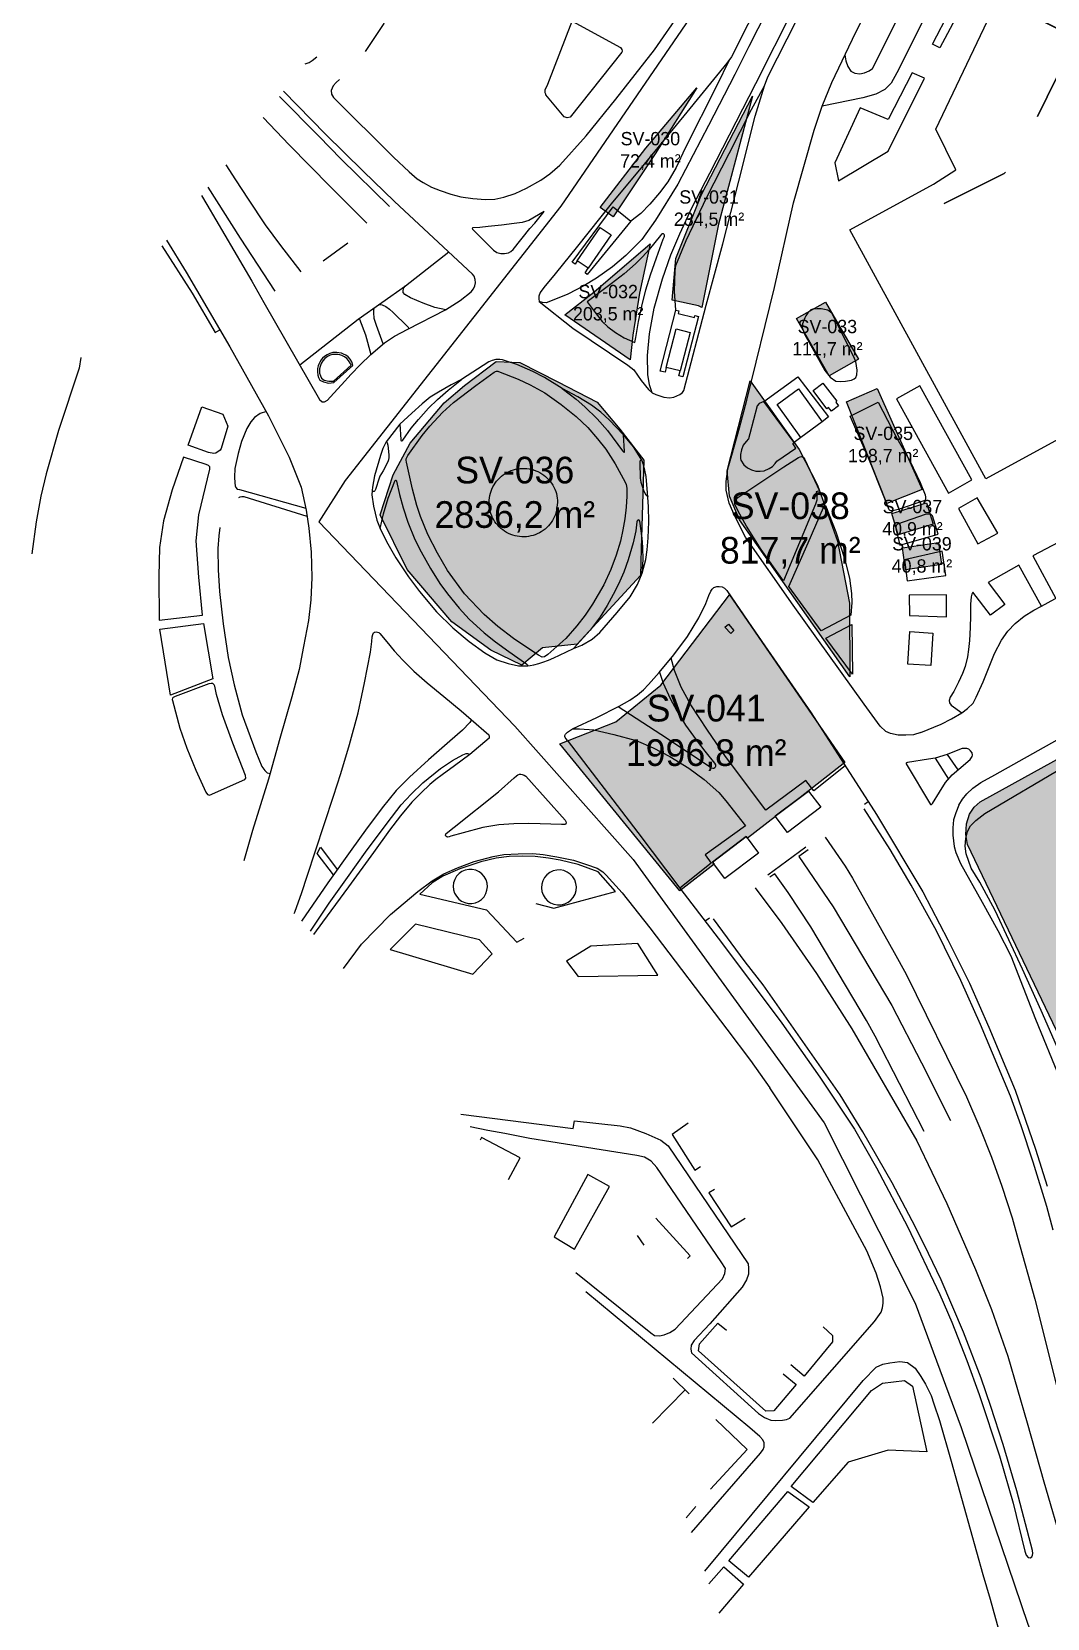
# Model space of a CAD drawing. Header units: metres. Extents: x -1319 to 2200, y -1209 to 1268.
# Drawn here: x -1318.9 to -1090.5, y -490.3 to -133.4 of the extents above; entities that cross this region are included whole.
import ezdxf

# ---------------------------------------------------------------- set-up
doc = ezdxf.new("R2010")
doc.units = ezdxf.units.M
for name, color, linetype, lineweight, true_color in [('CLADIRI_CONTUR', 7, 'Continuous', 25, 0x4b5962), ('LIMITA_STUDIU', 7, 'Continuous', 25, 0x354c40), ('PARCELE_CONTUR', 7, 'Continuous', 13, 0xb58c63), ('PAVAJ', 7, 'Continuous', 25, 0xd1d6d2), ('STRAZI', 7, 'Continuous', 25, 0xc4cccb), ('VERDE_PLIN', 7, 'Continuous', 25, 0x286847)]:
    doc.layers.add(name, color=color, linetype=linetype, lineweight=lineweight, true_color=true_color)
doc.layers.add('VERDE_CONTUR_CALCUL', color=82, linetype='Continuous', true_color=0x286847)
doc.layers.add('VERDE_SUPRAFETE', color=7, linetype='Continuous', true_color=0x1e372a)

msp = doc.modelspace()

# ---------------------------------------------------------------- hatches: boundary and pattern name
at = {"layer": 'VERDE_PLIN'}
h = msp.add_hatch(color=256, dxfattribs=at)
h.dxf.hatch_style = 1
h.paths.add_polyline_path([(-1169.37, -146.04), (-1180.79, -159.61), (-1191.1, -172.99), (-1188.19, -175.05), (-1178.71, -160.89), (-1169.37, -146.04)])
h = msp.add_hatch(color=256, dxfattribs=at)
h.dxf.hatch_style = 1
h.paths.add_polyline_path([(-1168.3, -170.06), (-1174.08, -184.43), (-1174.91, -193.78), (-1169, -195.1), (-1168.23, -195.45), (-1164.45, -176.67), (-1156.81, -147.9), (-1168.3, -170.06)])
h = msp.add_hatch(color=256, dxfattribs=at)
h.dxf.hatch_style = 1
h.paths.add_polyline_path([(-1182.27, -192.19), (-1179.86, -181.1), (-1192.52, -191.97), (-1199.01, -197.09), (-1184.36, -207.23), (-1183.76, -201.68), (-1182.27, -192.19)])
h = msp.add_hatch(color=256, dxfattribs=at)
h.dxf.hatch_style = 1
h.paths.add_polyline_path([(-1146.95, -197.96), (-1139.57, -210.8), (-1133.02, -207.06), (-1140.4, -194.22), (-1146.95, -197.96)])
h = msp.add_hatch(color=256, dxfattribs=at)
h.dxf.hatch_style = 1
h.paths.add_polyline_path([(-1209.19, -207.83), (-1214.5, -207.62), (-1221.58, -213.03), (-1226.16, -216.86), (-1233.79, -225.97), (-1237.62, -233.07), (-1240.57, -242.09), (-1234.53, -254.41), (-1224.43, -266.15), (-1215.71, -272.53), (-1208.67, -275.92), (-1204.02, -272.01), (-1196.27, -271.22), (-1182.03, -255.72), (-1181.84, -249.73), (-1181.27, -229.82), (-1186.66, -222.82), (-1191.77, -216.78), (-1200.6, -212.15), (-1209.19, -207.83)])
h = msp.add_hatch(color=256, dxfattribs=at)
h.dxf.hatch_style = 1
h.paths.add_polyline_path([(-1146.34, -227.4), (-1157.38, -211.95), (-1162.51, -232.16), (-1161.97, -237.92), (-1159.77, -243.2), (-1134.94, -278.51), (-1134.99, -261.93), (-1137.74, -248.05), (-1142.23, -235.41), (-1146.34, -227.4)])
h = msp.add_hatch(color=256, dxfattribs=at)
h.dxf.hatch_style = 1
h.paths.add_polyline_path([(-1128.82, -213.64), (-1135.67, -216.65), (-1126.64, -239.57), (-1118.67, -236.43), (-1128.82, -213.64)])
h = msp.add_hatch(color=256, dxfattribs=at)
h.dxf.hatch_style = 1
h.paths.add_polyline_path([(-1125.5, -241.82), (-1124.03, -246.59), (-1116.2, -244.19), (-1117.68, -239.42), (-1125.5, -241.82)])
h = msp.add_hatch(color=256, dxfattribs=at)
h.dxf.hatch_style = 1
h.paths.add_polyline_path([(-1114.3, -253.27), (-1115.01, -248.33), (-1123.12, -249.5), (-1122.4, -254.43), (-1114.3, -253.27)])
h = msp.add_hatch(color=256, dxfattribs=at)
h.dxf.hatch_style = 1
h.paths.add_polyline_path([(-1136.05, -297.82), (-1162, -260.07), (-1177.42, -280.41), (-1187.54, -288.69), (-1200.14, -293.59), (-1173.19, -326.7), (-1165.45, -320.68), (-1165.81, -320.2), (-1158.23, -314.49), (-1157.96, -314.86), (-1151.65, -309.95), (-1151.71, -309.86), (-1146.13, -305.66), (-1136.05, -297.82)])
h = msp.add_hatch(color=256, dxfattribs=at)
h.dxf.hatch_style = 1
h.paths.add_polyline_path([(-1051.86, -477.23), (-957.82, -408.9), (-1034.31, -267.26), (-1105.6, -306.63), (-1106.98, -307.86), (-1108.03, -309.42), (-1108.71, -311.58), (-1108.86, -314), (-1108.46, -316.22), (-1085.11, -365.17), (-1077.69, -386.42), (-1056.12, -474.08), (-1051.86, -477.23)])
h.paths.add_polyline_path([(-1033.71, -274.98), (-1033.79, -275.04), (-1033.87, -275.1), (-1033.96, -275.14), (-1034.05, -275.18), (-1034.14, -275.2), (-1034.24, -275.22), (-1034.34, -275.22), (-1034.43, -275.22), (-1034.53, -275.2), (-1034.63, -275.17), (-1034.72, -275.14), (-1034.8, -275.09), (-1034.89, -275.04), (-1034.96, -274.98), (-1035.03, -274.91), (-1035.09, -274.83), (-1035.14, -274.75), (-1035.19, -274.66), (-1035.22, -274.57), (-1035.25, -274.48), (-1035.26, -274.38), (-1035.27, -274.28), (-1035.26, -274.19), (-1035.25, -274.09), (-1035.22, -274), (-1035.19, -273.9), (-1035.14, -273.82), (-1035.09, -273.74), (-1035.03, -273.66), (-1034.96, -273.59), (-1034.88, -273.53), (-1034.8, -273.48), (-1034.71, -273.43), (-1034.62, -273.4), (-1034.53, -273.37), (-1034.43, -273.36), (-1034.33, -273.35), (-1034.23, -273.36), (-1034.14, -273.37), (-1034.04, -273.4), (-1033.95, -273.43), (-1033.86, -273.48), (-1033.78, -273.53), (-1033.71, -273.59), (-1033.64, -273.66), (-1033.58, -273.74), (-1033.52, -273.82), (-1033.48, -273.91), (-1033.44, -274), (-1033.42, -274.1), (-1033.41, -274.19), (-1033.4, -274.29), (-1033.41, -274.39), (-1033.42, -274.48), (-1033.45, -274.58), (-1033.48, -274.67), (-1033.53, -274.76), (-1033.58, -274.84), (-1033.64, -274.91), (-1033.71, -274.98)], flags=0)
h.paths.add_polyline_path([(-1066.89, -399.24), (-1068.16, -396.91), (-1058.98, -391.91), (-1057.72, -394.24), (-1066.89, -399.24)], flags=0)
h.paths.add_polyline_path([(-1050.96, -390.5), (-1052.23, -388.18), (-1043.05, -383.18), (-1041.78, -385.5), (-1050.96, -390.5)], flags=0)
h.paths.add_polyline_path([(-1035.08, -381.82), (-1036.35, -379.5), (-1027.17, -374.5), (-1025.91, -376.82), (-1035.08, -381.82)], flags=0)
h.paths.add_polyline_path([(-1079.23, -376.31), (-1080.5, -373.98), (-1071.32, -368.99), (-1070.06, -371.31), (-1079.23, -376.31)], flags=0)
h.paths.add_polyline_path([(-1063.42, -367.79), (-1064.69, -365.47), (-1055.51, -360.47), (-1054.24, -362.79), (-1063.42, -367.79)], flags=0)
h.paths.add_polyline_path([(-1047.42, -359.06), (-1048.69, -356.73), (-1039.52, -351.73), (-1038.25, -354.06), (-1047.42, -359.06)], flags=0)
h.paths.add_polyline_path([(-1012.83, -354.88), (-1017.68, -357.5), (-1018.96, -355.13), (-1014.11, -352.51), (-1012.83, -354.88)], flags=0)
h.paths.add_polyline_path([(-1011.41, -354.05), (-1012.69, -351.67), (-1010.27, -350.36), (-1008.98, -352.74), (-1011.41, -354.05)], flags=0)
h.paths.add_polyline_path([(-1007.43, -351.82), (-1008.71, -349.45), (-1003.86, -346.83), (-1002.57, -349.21), (-1007.43, -351.82)], flags=0)

# ---------------------------------------------------------------- linework, layer by layer
at = {"layer": 'CLADIRI_CONTUR'}
for points in [[(-1092.74, -152.52), (-1083.99, -134.79), (-1066.25, -99.69), (-1083.99, -134.79), (-1092.74, -152.52)], [(-1099.93, -165.04), (-1100.25, -165.27), (-1113.69, -172.08), (-1100.25, -165.27), (-1099.93, -165.04)], [(-1193.82, -186.63), (-1196.26, -184.94), (-1191.06, -177.45), (-1188.62, -179.14), (-1193.82, -186.63)], [(-1176.21, -208.93), (-1173.99, -200.28), (-1170.87, -201.08), (-1173.09, -209.73), (-1176.21, -208.93)], [(-1141.13, -221.2), (-1145.97, -224.68), (-1151.31, -217.27), (-1146.47, -213.78), (-1141.13, -221.2)], [(-1137.84, -216.53), (-1138.1, -216.73), (-1137.47, -217.56), (-1139.09, -218.78), (-1139.72, -217.95), (-1140.08, -218.22), (-1143.17, -214.13), (-1141.02, -212.47), (-1137.84, -216.53)], [(-1148.94, -313.54), (-1151.71, -309.86), (-1144.21, -304.22), (-1141.44, -307.89), (-1148.94, -313.54)], [(-1155.46, -318.18), (-1163.04, -323.89), (-1165.81, -320.2), (-1158.23, -314.49), (-1155.46, -318.18)]]:
    msp.add_lwpolyline(points, close=True, dxfattribs=at)
msp.add_lwpolyline([(-979.88, -126.25), (-967.47, -148.42), (-957.58, -166.37), (-1004.07, -192.67), (-1038.56, -211.63), (-1072.66, -230.46), (-1072.66, -230.46), (-1078.56, -219.94), (-1085.52, -223.72), (-1104.32, -233.99), (-1134.94, -177.95), (-1116.14, -167.68), (-1111.09, -164.46), (-1115.6, -155.3), (-1101.61, -126.04), (-1083.99, -134.79), (-1101.55, -125.92)], dxfattribs=at)
at = {"layer": 'LIMITA_STUDIU'}
msp.add_lwpolyline([(-1151.04, -101.24), (-1199.93, -172.65), (-1248.44, -234.36), (-1254.36, -243.67), (-1210.28, -289.6), (-1183.63, -319.61), (-1140.69, -378.86), (-1120.25, -419.47), (-1109.9, -447.42), (-1094.89, -491.66), (-1062.55, -576.26), (-1039.27, -620.12), (-1000.46, -686.87), (-976.01, -726.46), (-940.69, -775.74), (-900.33, -827.74), (-859.19, -867.84), (-795.54, -918.3), (-607.19, -1065.51), (-531.65, -1126.57), (-496.46, -1146.75), (-436.44, -1142.61), (-129.2, -1088.54), (88.91, -1050.12)], dxfattribs=at)
at = {"layer": 'PARCELE_CONTUR'}
for points in [[(-1179.35, -446.39), (-1172, -438.9)], [(-1174.69, -436.29), (-1171.05, -439.83)], [(-1165.08, -445.59), (-1157.99, -452.37), (-1166.28, -461.28)], [(-1169.58, -465.19), (-1171.71, -467.69)]]:
    msp.add_lwpolyline(points, dxfattribs=at)
at = {"layer": 'PAVAJ'}
for points in [[(-1146.91, -110.01), (-1146.55, -109.63), (-1145.84, -109.26), (-1145.09, -109.19), (-1144.24, -109.33), (-1143.93, -109.56), (-1151.66, -124.91), (-1157.62, -136.77), (-1160.83, -143.03), (-1166.72, -154.48), (-1173.65, -167.69), (-1178.65, -175.8), (-1181.7, -180.14), (-1185.34, -183.74), (-1188.32, -186.31), (-1191.92, -188.87), (-1194.73, -190.61), (-1198.34, -192.48), (-1202.22, -194), (-1203.24, -194.37), (-1204.09, -194.33), (-1204.77, -194.13)], [(-1179.36, -214.67), (-1180.02, -212.85), (-1180.33, -210.49), (-1180.43, -206.26), (-1179.98, -201.37), (-1178.91, -195.62), (-1177.1, -189.03), (-1175.2, -183.62), (-1173.15, -178.87), (-1170.38, -172.91), (-1166.39, -165.21), (-1156.06, -145.07), (-1147.6, -128.29), (-1139.39, -111.93), (-1139.08, -111.98), (-1138.73, -112.23), (-1138.47, -112.64), (-1138.21, -113.2), (-1138.21, -113.74)], [(-1186.19, -138.02), (-1197.82, -152.67), (-1198.48, -152.78), (-1199.22, -152.58), (-1203.27, -147.59), (-1203.34, -147.47), (-1203.4, -147.32), (-1203.45, -147.13), (-1203.47, -147), (-1203.49, -146.85), (-1203.49, -146.68), (-1203.48, -146.57), (-1203.45, -146.47), (-1202.89, -145.24), (-1197.36, -131.06), (-1186.54, -136.99), (-1186.19, -137.38), (-1186.12, -137.68), (-1186.13, -137.84), (-1186.19, -138.02)], [(-1116.36, -136.21), (-1112.37, -128.59), (-1110.65, -129.43), (-1114.68, -137.05), (-1116.36, -136.21)], [(-1162.06, -139.79), (-1164.83, -145.49), (-1171.97, -159.63), (-1173.98, -163.93), (-1175.89, -167.19), (-1177.76, -169.62), (-1179.91, -172.18), (-1181.92, -174.3), (-1184.19, -176.01)], [(-1137.51, -166.95), (-1126.33, -160.27), (-1118.12, -143.86), (-1120.91, -142.65), (-1126.3, -153.18), (-1132.6, -150.54), (-1138.31, -162.92), (-1137.51, -166.95)], [(-1174.08, -196.02), (-1174.35, -191.8), (-1174.24, -187.12), (-1174.04, -185.98), (-1171.78, -180.36), (-1167.07, -170.64), (-1162.06, -160.81), (-1157.07, -150.93), (-1154.14, -145.59)], [(-1219.8, -177.8), (-1215.08, -182.56), (-1214.34, -183.08), (-1213.4, -183.34), (-1212.59, -183.27), (-1211.7, -183.12), (-1211.2, -182.86), (-1210.68, -182.39), (-1206.9, -177.67), (-1205.8, -176.46), (-1203.7, -173.89), (-1207.12, -175.9), (-1208.66, -176.3), (-1210.42, -176.56), (-1213.3, -176.93), (-1216.26, -177.24), (-1218.17, -177.45), (-1219.71, -177.53), (-1219.77, -177.56), (-1219.83, -177.62), (-1219.84, -177.69), (-1219.8, -177.8)], [(-1196.26, -184.94), (-1196.74, -185.7), (-1197.35, -185.29), (-1188.16, -172.77), (-1184.19, -176.01), (-1194, -188.01), (-1194.49, -187.64), (-1193.82, -186.63)], [(-1289.66, -181.61), (-1282.88, -192.22), (-1277.69, -201.06), (-1276.63, -200.44)], [(-1253.39, -184.98), (-1247.84, -180.92)], [(-1194, -194.21), (-1192.24, -196.57), (-1190.62, -198.61), (-1189.34, -199.81), (-1187.63, -201.08), (-1185.67, -202.29), (-1183.26, -203.35), (-1183.07, -202.22), (-1182.46, -198.63), (-1181.71, -195.13), (-1180.81, -191.49), (-1179.76, -188.11), (-1178.39, -184.28), (-1176.88, -180.05), (-1176.71, -179.64), (-1176.64, -179.4), (-1176.64, -179.21), (-1176.69, -179.04), (-1176.83, -178.91), (-1176.97, -178.88), (-1177.11, -178.9), (-1177.28, -178.99), (-1177.52, -179.25), (-1178.82, -180.86), (-1180.06, -182.39), (-1181.55, -184.04), (-1183.14, -185.61), (-1185.71, -187.88), (-1188.58, -190.12), (-1194, -194.21)], [(-1225.83, -195.98), (-1228.29, -195.44), (-1230.87, -194.49), (-1233.72, -193.24), (-1235.02, -192.56), (-1235.38, -192.11), (-1235.43, -191.66), (-1235.24, -191.01), (-1234.89, -190.59), (-1225.15, -182.96)], [(-1245.53, -198.1), (-1234.89, -190.59)], [(-1239.92, -203.66), (-1241.4, -199.52), (-1241.89, -197.93), (-1242, -196.6), (-1241.96, -195.92), (-1241.82, -195.48)], [(-1240.84, -194.79), (-1240.62, -194.77), (-1240.11, -194.87), (-1239.3, -195.22), (-1238.47, -195.8), (-1237.62, -196.55), (-1234.46, -199.66), (-1234.3, -199.9), (-1234.2, -200.21)], [(-1176.21, -208.93), (-1176.49, -210.02), (-1177.59, -209.74), (-1174.08, -196.02), (-1173.43, -196.19), (-1173.58, -196.77), (-1169.9, -197.72), (-1169.78, -197.27), (-1168.98, -197.47), (-1172.46, -211.05), (-1173.37, -210.82), (-1173.09, -209.73)], [(-1145.09, -197.8), (-1145.58, -199.15), (-1145.64, -199.95), (-1145.12, -201.44), (-1140.55, -209.66), (-1139.37, -211.11), (-1138.05, -212.01), (-1137.08, -212.08), (-1135.87, -212.05), (-1134.59, -211.77), (-1133.93, -211.53), (-1133.55, -211.18), (-1133.34, -210.59), (-1133.3, -209.52), (-1133.58, -207.58), (-1134.2, -206.22), (-1138.95, -196.69), (-1139.87, -196.05), (-1141.35, -195.75), (-1142.28, -195.74), (-1143.24, -195.79), (-1143.69, -195.96), (-1144.36, -196.66), (-1144.8, -197.31), (-1145.09, -197.8)], [(-1258.66, -208.37), (-1245.53, -198.1), (-1245.23, -198.1), (-1243.9, -201.6), (-1242.7, -206)], [(-1250.97, -212.34), (-1246.69, -208.49), (-1246.93, -207.71), (-1247.29, -207.06), (-1247.78, -206.54), (-1248.28, -206.18), (-1248.79, -205.92), (-1249.24, -205.75), (-1249.86, -205.62), (-1250.34, -205.56), (-1250.8, -205.56), (-1251.23, -205.61), (-1251.9, -205.8), (-1252.52, -206.09), (-1253.07, -206.44), (-1253.54, -206.88), (-1253.85, -207.25), (-1254.16, -207.73), (-1254.37, -208.18), (-1254.5, -208.56), (-1254.64, -209.21), (-1254.66, -209.95), (-1254.57, -210.69), (-1254.43, -211.18), (-1254.34, -211.37), (-1254.13, -211.81), (-1253.3, -212.2), (-1252.16, -212.46), (-1250.97, -212.34)], [(-1251.08, -212), (-1247.12, -208.42), (-1247.32, -207.94), (-1247.67, -207.38), (-1248.09, -206.95), (-1248.62, -206.54), (-1249.21, -206.25), (-1249.61, -206.12), (-1250.12, -206.02), (-1250.64, -206), (-1251.28, -206.05), (-1251.82, -206.21), (-1252.42, -206.5), (-1253.04, -206.96), (-1253.49, -207.46), (-1253.85, -208.06), (-1254.09, -208.71), (-1254.19, -209.24), (-1254.21, -209.72), (-1254.18, -210.21), (-1254.02, -210.85), (-1253.8, -211.38), (-1253.14, -211.78), (-1252.13, -212.06), (-1251.08, -212)], [(-1213.92, -209.84), (-1209.52, -211.54), (-1206.81, -212.88), (-1203.52, -214.68), (-1199.86, -217.26), (-1196.45, -219.98), (-1193.88, -222.48), (-1191.7, -224.97), (-1189.81, -227.33), (-1187.73, -230.59), (-1185.44, -234.78), (-1185.27, -235.29), (-1185.11, -236.07), (-1185.09, -237.89), (-1185.25, -240.38), (-1185.51, -242.98), (-1185.98, -245.5), (-1186.52, -248.03), (-1187.5, -251.16), (-1188.67, -254.39), (-1190.28, -257.84), (-1192.79, -262.21), (-1194.47, -264.7), (-1196.34, -267.08), (-1198.81, -269.92), (-1202.83, -273.52), (-1203.59, -274.01), (-1204.11, -274.11), (-1204.94, -273.66), (-1206.47, -272.69), (-1210.59, -269.88), (-1214.09, -267.18), (-1217.21, -264.51), (-1221.58, -259.83), (-1225.46, -254.6), (-1227.68, -250.75), (-1229.83, -246.52), (-1231.46, -242.5), (-1232.29, -239.97), (-1233.3, -236.33), (-1234.23, -232.27), (-1234.62, -230.28), (-1234.7, -229.81), (-1234.7, -229.46), (-1234.37, -228.75), (-1231.1, -224.23), (-1229.4, -222.11), (-1226.52, -219.06), (-1224.06, -216.84), (-1219.03, -213.01), (-1214.92, -210.02), (-1214.6, -209.82), (-1214.37, -209.78), (-1214.08, -209.78), (-1213.92, -209.84)], [(-1236.13, -221.72), (-1235.95, -225.16), (-1235.9, -225.34), (-1235.79, -225.44), (-1235.65, -225.44), (-1235.46, -225.31), (-1233.61, -222.58), (-1231.98, -220.62), (-1229.69, -218.11), (-1227.66, -216.13), (-1225.24, -214.05), (-1222.27, -211.66)], [(-1199.65, -213.66), (-1196.51, -216.05), (-1194.5, -217.83), (-1191.76, -220.48), (-1189.41, -223.12), (-1186.03, -227.71), (-1185.77, -228.03), (-1185.69, -228.08), (-1185.6, -228.03), (-1185.6, -227.85), (-1185.83, -224.12)], [(-1145.97, -224.68), (-1147.46, -225.83), (-1154.29, -216.57), (-1146.62, -211.03), (-1139.74, -220.04), (-1141.13, -221.2)], [(-1124.45, -216.02), (-1112.73, -237.19), (-1107.53, -234.19), (-1119.21, -213.09), (-1124.45, -216.02)], [(-1154.29, -216.57), (-1155.36, -217.07), (-1155.74, -217.59), (-1157.44, -223.9), (-1157.7, -224.98), (-1158.25, -225.6), (-1158.93, -226.43), (-1159.33, -227.49), (-1159.49, -228.5), (-1159.52, -229.42), (-1159.43, -229.83), (-1158.77, -230.82), (-1157.94, -231.53), (-1157.04, -231.96), (-1156.05, -232.28), (-1155.1, -232.29), (-1154.2, -232.17), (-1153.05, -231.7), (-1152.33, -231.22), (-1151.69, -230.54), (-1151.32, -229.99), (-1147.07, -227.06), (-1147.72, -226.04), (-1147.46, -225.83)], [(-1126.09, -240.98), (-1129.8, -231.55), (-1130.88, -228.98), (-1134.83, -219.9), (-1128.59, -216.75), (-1124.33, -224.82), (-1121.41, -229.92), (-1119.13, -234.81), (-1118.02, -237.6), (-1117.89, -238.13), (-1117.93, -238.55), (-1118.09, -238.86), (-1124.08, -240.89), (-1125.24, -241.18), (-1125.57, -241.18), (-1125.88, -241.14), (-1126.04, -241.06), (-1126.09, -240.98)], [(-1275.93, -219.44), (-1274.83, -222.18), (-1276.33, -227.16), (-1276.54, -227.53), (-1277.52, -228.22), (-1277.99, -228.27), (-1279.18, -228.07), (-1283.77, -226.4), (-1280.65, -217.8), (-1275.93, -219.44)], [(-1266.17, -218.88), (-1267.59, -219.31), (-1268.84, -220.18), (-1269.67, -221.15), (-1270.57, -222.67), (-1271.75, -225.58), (-1272.51, -228.29), (-1273.28, -231.69), (-1273.31, -233.59), (-1273.28, -234.91), (-1273.21, -235.59), (-1273.03, -235.98), (-1272.7, -236.3), (-1272.22, -236.4), (-1257.3, -240.59)], [(-1239.25, -225.7), (-1239.06, -225.71), (-1238.96, -225.86), (-1238.83, -226.45), (-1238.64, -228.62), (-1238.64, -229.17), (-1238.68, -229.7), (-1238.81, -230.15), (-1239.91, -232.16), (-1240.61, -233.42), (-1241.02, -234.5), (-1241.37, -235.73), (-1241.59, -236.42), (-1241.75, -236.71), (-1241.91, -236.84), (-1242.04, -236.84), (-1242.21, -236.76), (-1242.39, -236.65)], [(-1280.54, -264.68), (-1281.34, -256.11), (-1281.92, -247.96), (-1281.37, -242.08), (-1278.89, -231.82), (-1278.91, -231.3), (-1279.18, -230.98), (-1279.68, -230.77), (-1284.79, -229.13), (-1287.34, -236.5), (-1289.3, -243.44), (-1290.23, -249.44), (-1290.33, -255.87), (-1290.27, -265.76), (-1280.54, -264.68)], [(-1200.98, -241.49), (-1201.14, -241.98), (-1201.33, -242.45), (-1201.55, -242.92), (-1201.8, -243.36), (-1202.09, -243.79), (-1202.4, -244.2), (-1202.73, -244.59), (-1203.1, -244.95), (-1203.48, -245.29), (-1203.89, -245.6), (-1204.32, -245.88), (-1204.76, -246.14), (-1205.22, -246.36), (-1205.7, -246.56), (-1206.18, -246.72), (-1206.68, -246.85), (-1207.18, -246.95), (-1207.69, -247.01), (-1208.21, -247.04), (-1208.72, -247.03), (-1209.23, -246.99), (-1209.74, -246.91), (-1210.24, -246.81), (-1210.73, -246.66), (-1211.21, -246.49), (-1211.68, -246.28), (-1212.14, -246.05), (-1212.58, -245.78), (-1213, -245.49), (-1213.4, -245.17), (-1213.77, -244.82), (-1214.13, -244.44), (-1214.45, -244.05), (-1214.75, -243.63), (-1215.03, -243.2), (-1215.27, -242.75), (-1215.48, -242.28), (-1215.66, -241.8), (-1215.81, -241.31), (-1215.92, -240.81), (-1216, -240.3), (-1216.05, -239.79), (-1216.06, -239.28), (-1216.04, -238.76), (-1215.99, -238.25), (-1215.9, -237.75), (-1215.77, -237.25), (-1215.62, -236.76), (-1215.43, -236.29), (-1215.21, -235.82), (-1214.96, -235.37), (-1214.68, -234.94), (-1214.38, -234.53), (-1214.04, -234.14), (-1213.68, -233.78), (-1213.3, -233.43), (-1212.9, -233.12), (-1212.47, -232.83), (-1212.03, -232.57), (-1211.57, -232.34), (-1211.1, -232.14), (-1210.61, -231.98), (-1210.11, -231.85), (-1209.61, -231.75), (-1209.1, -231.68), (-1208.59, -231.65), (-1208.08, -231.65), (-1207.57, -231.69), (-1207.06, -231.76), (-1206.56, -231.86), (-1206.06, -232), (-1205.58, -232.17), (-1205.11, -232.37), (-1204.65, -232.6), (-1204.21, -232.86), (-1203.79, -233.16), (-1203.38, -233.48), (-1203, -233.82), (-1202.65, -234.19), (-1202.32, -234.58), (-1202.01, -235), (-1201.74, -235.43), (-1201.49, -235.88), (-1201.28, -236.34), (-1201.09, -236.82), (-1200.94, -237.31), (-1200.82, -237.81), (-1200.74, -238.32), (-1200.69, -238.83), (-1200.67, -239.34), (-1200.98, -241.49)], [(-1181.73, -229.76), (-1182.01, -229.85), (-1182.13, -230.03), (-1182.18, -230.32), (-1182.09, -233.82), (-1181.95, -234.71), (-1181.33, -236.53), (-1180.86, -237.55), (-1180.62, -237.81), (-1180.27, -237.98)], [(-1149.76, -231.32), (-1146.49, -229.21), (-1146.12, -229.02), (-1145.79, -229), (-1145.34, -229.19), (-1145.03, -229.62), (-1141.74, -236.7), (-1142.48, -236.89), (-1142.34, -237.72), (-1142.34, -238.76), (-1142.64, -239.66), (-1149.85, -256.92), (-1154.87, -249.92), (-1158.17, -244.65), (-1160.07, -241.29), (-1160.8, -239.66), (-1160.77, -239.1), (-1160.11, -238.2), (-1149.76, -231.32)], [(-1240.59, -245.16), (-1239.83, -241.85), (-1238.77, -238.33), (-1237.3, -234.55), (-1237.18, -234.34), (-1237.07, -234.26), (-1236.98, -234.31), (-1236.93, -234.54), (-1236.24, -237.54), (-1235.43, -240.54), (-1234.34, -243.71), (-1232.8, -247.61), (-1231.37, -250.42), (-1229.28, -254.2), (-1227.18, -257.53), (-1225.45, -259.9), (-1222.79, -263.12), (-1220.54, -265.53), (-1217.16, -268.67), (-1214.65, -270.68), (-1211.61, -272.86), (-1207.56, -275.66), (-1207.45, -275.83), (-1207.38, -276.09)], [(-1256.99, -242.45), (-1271.14, -238.06), (-1271.66, -238.06), (-1272.15, -238.1), (-1272.41, -238.24)], [(-1110.48, -240.67), (-1106.16, -248.62), (-1101.68, -246.18), (-1106.33, -238.24), (-1110.48, -240.67)], [(-1063.98, -247.35), (-1069.26, -238.43), (-1093.81, -251.33), (-1088.63, -260.91)], [(-1144.27, -248.4), (-1140.89, -240.43), (-1140.7, -240.09), (-1140.55, -240), (-1140.42, -240.01), (-1140.33, -240.15), (-1140.23, -240.34), (-1138.1, -245.89), (-1136.13, -251.89), (-1135.02, -256.36), (-1134.53, -259.76), (-1134.5, -261.84), (-1134.71, -264.64), (-1141.37, -268.21), (-1148.64, -258.23), (-1144.27, -248.4)], [(-1123.67, -248.88), (-1115.05, -246.45), (-1116.32, -242.33), (-1116.63, -242.05), (-1117.18, -241.91), (-1117.96, -242.02), (-1124.19, -244.22), (-1124.5, -244.51), (-1124.59, -244.84), (-1124.59, -245.24), (-1123.67, -248.88)], [(-1276.64, -244.93), (-1276.86, -246.84), (-1277.11, -249.68), (-1277.04, -254.5), (-1276.69, -259.31), (-1275.86, -266.63), (-1274.75, -274.22), (-1273.4, -280.32), (-1271.6, -287.08), (-1268.51, -295.4), (-1267.16, -298.73), (-1266.53, -299.63), (-1265.98, -300.12), (-1265.34, -300.31)], [(-1181.66, -255.18), (-1181.42, -252.18), (-1181.49, -249.37), (-1181.62, -247.34), (-1182.18, -243.49), (-1182.3, -243.32), (-1182.44, -243.24), (-1182.61, -243.26), (-1182.75, -243.41), (-1182.85, -243.7), (-1183.06, -245.71), (-1183.63, -248.38), (-1184.76, -252.25), (-1185.77, -254.97), (-1186.96, -257.71), (-1188.14, -260.01), (-1189.49, -262.47), (-1191.1, -265.04), (-1193.34, -268), (-1197.07, -272.17)], [(-1122.66, -252.21), (-1122, -256.96), (-1113.34, -255.71), (-1114.13, -250.3), (-1122.66, -252.21)], [(-1091.8, -262.65), (-1096.9, -253.38), (-1103.82, -257.3), (-1100.05, -262.24), (-1103.27, -264.66), (-1107.27, -259.49), (-1107.5, -259.97), (-1107.63, -260.56), (-1107.71, -261.33), (-1107.76, -262.19), (-1107.76, -264.84), (-1107.87, -267.44), (-1108.05, -270.37), (-1108.24, -272.39), (-1108.46, -274), (-1108.97, -276.2), (-1109.56, -277.81), (-1110.47, -279.71), (-1111.57, -281.87), (-1112.34, -283.12), (-1112.6, -283.85), (-1112.52, -284.36), (-1112.16, -284.88), (-1109.71, -286.64)], [(-1121.48, -264.77), (-1113.2, -265.04), (-1113.16, -260.1), (-1121.59, -260.19), (-1121.48, -264.77)], [(-1280.31, -266.56), (-1278.23, -279.02), (-1287.7, -282.66), (-1290.09, -267.83), (-1280.31, -266.56)], [(-1162.23, -266.67), (-1161.02, -268.08), (-1161.71, -268.77), (-1163.01, -267.36), (-1162.23, -266.67)], [(-1134.5, -266.78), (-1134.36, -277.94), (-1140.31, -269.87), (-1134.5, -266.78)], [(-1121.42, -268.36), (-1116.26, -268.69), (-1116.75, -275.99), (-1121.86, -275.65), (-1121.42, -268.36)], [(-1135.97, -298.57), (-1143.03, -304.16), (-1144.83, -301.89), (-1153.8, -308.53), (-1162.86, -296.49), (-1166.95, -290.56), (-1170.73, -284.87), (-1172.84, -280.85), (-1174.4, -277.11), (-1175.15, -274.34)], [(-1177.73, -277.47), (-1176.9, -279.95), (-1175.31, -283.42), (-1173.82, -286.19), (-1171.91, -289.38), (-1169.48, -292.74), (-1167.52, -295.22), (-1165.36, -297.96), (-1165.17, -298.31), (-1165.17, -298.69), (-1165.29, -298.98), (-1165.5, -299.15), (-1165.77, -299.19), (-1166.1, -299.07), (-1166.76, -298.58), (-1171.02, -295.81), (-1177.46, -291.49), (-1187.02, -285.25)], [(-1287.28, -283.84), (-1285.63, -290.12), (-1284.04, -294.55), (-1282.03, -299.54), (-1279.81, -304.47), (-1279.43, -305.02), (-1278.94, -305.16), (-1270.97, -301.66), (-1270.76, -301.31), (-1270.83, -300.72), (-1273.74, -293.44), (-1276, -287.1), (-1277.35, -282.49), (-1277.73, -280.6), (-1277.87, -280.34), (-1278.2, -280.05), (-1278.56, -280.03), (-1279.13, -280.13), (-1286.67, -282.97), (-1287.14, -283.15), (-1287.28, -283.34), (-1287.32, -283.62), (-1287.28, -283.84)], [(-1220.08, -288.1), (-1220.18, -288.41), (-1220.39, -288.78), (-1222.06, -290.54), (-1224.9, -293.03), (-1229.67, -297.24), (-1234, -301.11), (-1236.97, -304.11), (-1240.14, -307.97), (-1243.83, -313.05), (-1246.93, -317.28), (-1252.36, -324.84), (-1258.26, -333.48)], [(-1069.05, -288.31), (-1040.85, -339.96), (-1086.38, -366.29), (-1091.88, -353.61), (-1096.06, -344.27), (-1102.28, -331.12), (-1105.72, -324.76), (-1107.62, -321.61), (-1108.76, -318.38), (-1108.98, -316.66), (-1108.83, -314.94), (-1108.47, -313.36), (-1107.81, -312.05), (-1106.6, -310.87), (-1104.55, -309.26), (-1069.05, -288.31)], [(-1197.31, -290.27), (-1195.76, -290.25), (-1192.53, -290.49), (-1187.99, -291.49), (-1182.97, -292.88), (-1179.15, -294.47), (-1175.41, -296.45), (-1171.11, -299.09), (-1167.68, -301.65), (-1164.42, -304.56), (-1162.79, -306.43), (-1158.42, -312.05), (-1167.44, -318.57), (-1166.12, -320.47), (-1173.14, -326.07)], [(-1256.22, -335.76), (-1255.05, -333.96), (-1252.06, -329.47), (-1247.95, -323.66), (-1243.84, -318.01), (-1239.02, -311.43), (-1235.83, -307.34), (-1233.61, -304.93), (-1230.94, -302.36), (-1226.99, -299.17), (-1224.27, -297.33), (-1221.96, -296.08), (-1221.26, -295.78), (-1220.95, -295.76), (-1220.67, -295.82), (-1220.38, -296.01)], [(-1113.05, -295.98), (-1110.67, -299.48)], [(-1115.74, -296.81), (-1112.76, -301.58)], [(-1131.66, -307.15), (-1130.81, -306.56)], [(-1251.07, -323.04), (-1254.74, -318.26), (-1254, -316.83), (-1250.26, -321.91)], [(-1153.35, -323.05), (-1144.81, -316.77)], [(-1144.33, -317.42), (-1146.37, -318.92), (-1138.69, -330.31), (-1125.52, -352.46), (-1118.78, -365.34), (-1112.27, -378.36)], [(-1205.54, -329.54), (-1201.5, -330.54), (-1187.61, -326.86), (-1191.52, -322.43), (-1196.02, -320.76), (-1200.07, -319.74), (-1202.73, -319.33), (-1205.74, -318.97), (-1208.57, -318.88), (-1211.58, -318.94), (-1214.5, -319.3), (-1217.93, -320.16), (-1222.64, -321.74), (-1226.46, -323.38), (-1228.88, -324.84), (-1231.65, -327.44), (-1216.68, -330.94), (-1209.85, -338.26), (-1208.2, -337.32)], [(-1216.8, -327.31), (-1216.54, -326.54), (-1216.45, -325.75), (-1216.52, -324.95), (-1216.76, -324.18), (-1217.15, -323.48), (-1217.68, -322.88), (-1218.33, -322.39), (-1219.05, -322.06), (-1219.84, -321.88), (-1220.64, -321.87), (-1221.43, -322.03), (-1222.17, -322.34), (-1222.82, -322.81), (-1223.37, -323.4), (-1223.78, -324.09), (-1224.04, -324.85), (-1224.13, -325.64), (-1224.06, -326.44), (-1223.82, -327.21), (-1223.43, -327.91), (-1222.9, -328.52), (-1222.26, -329), (-1221.53, -329.33), (-1220.74, -329.51), (-1219.94, -329.52), (-1219.15, -329.37), (-1218.42, -329.05), (-1217.76, -328.59), (-1217.21, -328), (-1216.8, -327.31)], [(-1202.25, -329.36), (-1201.49, -329.67), (-1200.68, -329.82), (-1199.86, -329.8), (-1199.06, -329.61), (-1198.32, -329.26), (-1197.66, -328.76), (-1197.13, -328.14), (-1196.73, -327.42), (-1196.5, -326.63), (-1196.43, -325.81), (-1196.54, -324.99), (-1196.81, -324.22), (-1197.24, -323.51), (-1197.8, -322.92), (-1198.48, -322.45), (-1199.24, -322.13), (-1200.05, -321.98), (-1200.87, -322), (-1201.67, -322.19), (-1202.41, -322.54), (-1203.07, -323.04), (-1203.6, -323.67), (-1204, -324.39), (-1204.23, -325.18), (-1204.3, -326), (-1204.19, -326.81), (-1203.92, -327.59), (-1203.49, -328.29), (-1202.93, -328.89), (-1202.25, -329.36)], [(-1118.24, -380.82), (-1123.77, -370), (-1129.24, -359.4), (-1131.22, -355.83), (-1143.7, -334.75), (-1148.78, -327.02), (-1151.81, -322.83), (-1152.93, -323.62)], [(-1238.34, -339.91), (-1219.73, -345.43), (-1215.41, -340.84), (-1218.22, -337.72), (-1232.6, -334.17), (-1238.34, -339.91)], [(-1166.53, -332.79), (-1167.45, -333.53)], [(-1196.06, -345.96), (-1178.09, -345.68), (-1182.62, -338.53), (-1193.21, -339.14), (-1198.65, -342.5), (-1196.06, -345.96)], [(-1171.27, -378.93), (-1174.92, -381.47), (-1169.8, -389.49), (-1168.52, -388.69)], [(-1211.74, -391.58), (-1209.09, -386.72), (-1217.74, -382.13), (-1218.11, -382.8)], [(-1193.84, -390.48), (-1201.46, -404.5), (-1196.87, -407.3), (-1189, -393.17), (-1193.84, -390.48)], [(-1165.4, -393.84), (-1166.66, -394.64), (-1161.6, -402.27), (-1158.47, -400.34)], [(-1178.55, -400.34), (-1170.87, -408.78), (-1171.45, -409.37)], [(-1182.79, -404.18), (-1181.27, -406.35)], [(-1149.91, -435.31), (-1147.03, -437.73), (-1152.01, -443.63), (-1153.8, -443.75), (-1168.95, -430.18), (-1168.77, -428.57), (-1164.59, -423.92), (-1162.67, -425.5)], [(-1140.92, -424.78), (-1138.86, -426.72), (-1138.8, -428.1), (-1145.21, -435.82), (-1148.2, -433.31)], [(-1148.15, -460.7), (-1130.06, -439.05), (-1127.55, -437.44), (-1122.6, -436.84), (-1120.84, -438.1), (-1117.59, -452.91), (-1126.3, -452.5), (-1135.3, -455.18), (-1143.26, -464.27), (-1148.15, -460.7)], [(-1148.84, -461.8), (-1144.07, -465.26), (-1157.75, -481.1), (-1162.17, -477.42), (-1148.84, -461.8)], [(-1166.61, -482.59), (-1163.27, -478.77), (-1158.86, -482.61)], [(-1158.86, -482.61), (-1164.37, -489.17)]]:
    msp.add_lwpolyline(points, dxfattribs=at)
at = {"layer": 'STRAZI'}
for points in [[(-1194.23, -156.81), (-1187.58, -148.59), (-1178.85, -137.5), (-1172.95, -128.97), (-1165.95, -116.49), (-1160.68, -106.16), (-1136.07, -57), (-1118.02, -21.41), (-1094.36, 23.91), (-1092.07, 28.02)], [(-1136.06, -138.64), (-1135.86, -139.95), (-1135.38, -141.27), (-1134.72, -142.3), (-1133.84, -142.77), (-1132.71, -142.88), (-1131.65, -142.66), (-1130.62, -142.22), (-1129.82, -141.67), (-1101.58, -85.19), (-1065.83, -16.92), (-1064.91, -14.87), (-1064.62, -13.73), (-1064.51, -12.67), (-1064.65, -11.94), (-1064.95, -11.09), (-1065.42, -10.36), (-1065.98, -9.82)], [(-1133.61, -133.51), (-1071.93, -12.98), (-1070.54, -10.63), (-1069.69, -9.94), (-1068.67, -9.39), (-1067.83, -9.39), (-1066.69, -9.46), (-1065.98, -9.82)], [(-1054.08, -14.91), (-1055.65, -14.18), (-1057.12, -13.96), (-1058.36, -14.03), (-1059.46, -14.47), (-1060.34, -15.13), (-1060.93, -15.94), (-1124.33, -142.67), (-1125.65, -145.02), (-1127.08, -146.41), (-1129.09, -147.47), (-1132.02, -148.31), (-1141.16, -150.15)], [(-1230.62, -102.42), (-1234.45, -117.18), (-1237.46, -126.85), (-1239.71, -131.54), (-1243.97, -137.86)], [(-1146.91, -110.01), (-1161.56, -139.09), (-1162.56, -140.48), (-1171.61, -151.54), (-1181.21, -163.22), (-1188.6, -172.13), (-1196.19, -181.63), (-1201.21, -187.87), (-1203.78, -190.95), (-1204.56, -192.1), (-1204.89, -192.93), (-1204.89, -193.5), (-1204.77, -194.13), (-1197.25, -200.07), (-1184.87, -208.39), (-1183.48, -209.5), (-1181.85, -211.86), (-1180.22, -213.87), (-1179.36, -214.67), (-1178.56, -215.05), (-1176.79, -215.62), (-1175.51, -215.79), (-1174.52, -215.64), (-1173.19, -215.05), (-1172.58, -214.58), (-1172.3, -214.15), (-1167.21, -194.89), (-1163.53, -181.13), (-1159.93, -167.05), (-1156.25, -152.42), (-1154.14, -145.59), (-1153.34, -143.55), (-1138.21, -113.74)], [(-1118.98, -291.03), (-1120.61, -291.59), (-1122.31, -291.69), (-1124.04, -291.66), (-1125.77, -291.31), (-1126.85, -290.83), (-1128.1, -289.61), (-1131.74, -284.66), (-1147.68, -262.43), (-1158.43, -247.11), (-1160.75, -242.57), (-1162.1, -239.45), (-1162.76, -236.54), (-1162.76, -234.56), (-1162.35, -231.76), (-1161.48, -228.64), (-1159.75, -222.53), (-1158.08, -216.26), (-1151.91, -190.95), (-1147.61, -171.92), (-1142.97, -155.56), (-1141.16, -150.15), (-1139.01, -144.81), (-1133.61, -133.51)], [(-1257.42, -140.6), (-1256.54, -140.31), (-1255.84, -139.89), (-1254.85, -139.07)], [(-1249.72, -144.13), (-1250.49, -144.86), (-1251.17, -145.61), (-1251.59, -146.62), (-1251.48, -147.49), (-1251.08, -148.22), (-1237.56, -161.64), (-1234.07, -164.97), (-1232.24, -166.47), (-1230.9, -167.36), (-1229.02, -168.36), (-1227.07, -169.15), (-1224.71, -169.94), (-1222.42, -170.53), (-1219.72, -170.95), (-1216.86, -171.16), (-1214.77, -171.1), (-1212.76, -170.63), (-1210.24, -169.82), (-1207.64, -168.62), (-1204.44, -166.83), (-1202.41, -165.39), (-1200.15, -163.44), (-1194.23, -156.81)], [(-1280.73, -170.26), (-1279.55, -172.26), (-1269.4, -189.55), (-1266.73, -194.32), (-1254.21, -216.13), (-1253.62, -216.68), (-1253.1, -216.68), (-1252.44, -216.3), (-1251.82, -215.64), (-1249.25, -212.87), (-1247.07, -210.48), (-1245.06, -208.36), (-1242.7, -206), (-1239.62, -203.4), (-1237.38, -201.88), (-1234.38, -200.3), (-1225.84, -195.99), (-1222.61, -193.84), (-1220.1, -191.95), (-1219.55, -191.25), (-1219.27, -190.58), (-1219.16, -189.88), (-1219.2, -189.14), (-1219.41, -188.43), (-1219.82, -187.94), (-1237.31, -171.58), (-1244.38, -164.79), (-1252.84, -156.43), (-1262.28, -146.79)], [(-1263.21, -147.97), (-1254.39, -156.88), (-1249.34, -162.05), (-1238.46, -172.76)], [(-1266.91, -152.68), (-1261, -158.88), (-1251.74, -168.31), (-1243.54, -176.48)], [(-1275.29, -163.34), (-1273.11, -166.74), (-1270.28, -171.07), (-1266.47, -176.88), (-1263.02, -181.49), (-1258.4, -187.46)], [(-1264.16, -191.74), (-1271.98, -179.85), (-1279.23, -168.35)], [(-1288.64, -180.32), (-1284.23, -187.49), (-1274.39, -204.27), (-1265.65, -219.8), (-1261.07, -229.09), (-1258.37, -235.88), (-1257.19, -241.08), (-1256.6, -245.07), (-1256.12, -250.48), (-1255.91, -256.16), (-1256.19, -261.19), (-1256.67, -265.87), (-1257.78, -271.69), (-1258.82, -276.89), (-1260.42, -283.03), (-1263.12, -292.42), (-1265.68, -301.54), (-1269.26, -313.12), (-1271.26, -319.94)], [(-1307.89, -206.71), (-1308.27, -209.13), (-1312.92, -223.11), (-1315.71, -232.87), (-1316.87, -237.93), (-1317.93, -243.68), (-1318.94, -250.84)], [(-1240.59, -245.16), (-1239.13, -248.11), (-1237.02, -251.79), (-1234.18, -256.02), (-1231.71, -259.34), (-1227.9, -263.92), (-1224.19, -267.52), (-1220.52, -270.57), (-1217.02, -273.11), (-1214.31, -274.7), (-1211.78, -275.57), (-1209.49, -276.09), (-1207.38, -276.09), (-1206.81, -276), (-1206, -275.83), (-1204.85, -275.52), (-1204.01, -275.25), (-1202.7, -274.75), (-1201.51, -274.25), (-1200.21, -273.64), (-1197.07, -272.17), (-1195.21, -271.41), (-1192.92, -270.09), (-1191.15, -268.53), (-1187.24, -264.09), (-1184.36, -260.52), (-1182.66, -257.78), (-1181.66, -255.18), (-1180.82, -252.13), (-1180.49, -249.97), (-1180.28, -247.24), (-1180.16, -243.7), (-1180.24, -240.23), (-1180.41, -237.18), (-1180.77, -233.48), (-1181.01, -232.06), (-1181.36, -230.76), (-1181.73, -229.76), (-1183.6, -226.79), (-1185.83, -224.12), (-1189.05, -220.69), (-1190.95, -219.01), (-1193.04, -217.41), (-1196.1, -215.56), (-1199.65, -213.66), (-1203.6, -211.23), (-1206.22, -209.82), (-1209.86, -208.26), (-1212.37, -207.43), (-1213.04, -207.24), (-1213.68, -207.13), (-1214.52, -207.15), (-1215.36, -207.36), (-1216.11, -207.65), (-1222.27, -211.66), (-1224.59, -212.86), (-1227.47, -214.5), (-1229.34, -215.65), (-1231.11, -217.09), (-1233.41, -219.2), (-1236.13, -221.72), (-1239.25, -225.7), (-1239.94, -227.15), (-1240.52, -228.73), (-1241.82, -233.34), (-1242.29, -235.89), (-1242.39, -236.65), (-1242.41, -237.57), (-1242.08, -240.16), (-1241.35, -243.26), (-1240.59, -245.16)], [(-1118.98, -291.03), (-1114.4, -289.17), (-1112.09, -287.96), (-1109.71, -286.64), (-1108.43, -285.69), (-1107.18, -284.45), (-1106.49, -283.13), (-1104.95, -279.65), (-1102.39, -273.28), (-1100.81, -270.27), (-1099.38, -268.26), (-1097.77, -266.57), (-1095.72, -264.89), (-1093.52, -263.53), (-1091.8, -262.65), (-1056.05, -242.98)], [(-1198.53, -292.76), (-1198.94, -292.16), (-1199.02, -291.95), (-1199.02, -291.72), (-1198.87, -291.47), (-1198.42, -291.01), (-1197.31, -290.27), (-1191.85, -287.72), (-1186.84, -285.15), (-1184.44, -283.78), (-1182.71, -282.59), (-1181.32, -281.43), (-1180.2, -280.28), (-1177.82, -277.58), (-1174.55, -273.61), (-1171.46, -269.45), (-1168.86, -265.26), (-1167.32, -262.07), (-1166.61, -260.25), (-1166.21, -259.24), (-1165.89, -258.78), (-1165.52, -258.45), (-1164.82, -258.24), (-1164.31, -258.24), (-1163.65, -258.31), (-1163.13, -258.59), (-1162.58, -259.12), (-1156.9, -267.47), (-1143.66, -286.67), (-1128.91, -309.5), (-1118.51, -326.87), (-1112.88, -337.68), (-1108.02, -347.46), (-1103.66, -357.34), (-1097.73, -371.52), (-1093.19, -384.79), (-1090.52, -393.15)], [(-1259.88, -331.79), (-1259.77, -331.51), (-1258.19, -327.06), (-1256.96, -323.35), (-1255.12, -317.7), (-1251.03, -305.41), (-1249.39, -300.26), (-1247.45, -293.79), (-1245.54, -286.67), (-1244.71, -282.74), (-1244.08, -279.87), (-1242.77, -272.98), (-1242.41, -270.55), (-1242.36, -269.51), (-1242.25, -269.03), (-1242.05, -268.67), (-1241.81, -268.47), (-1241.47, -268.42), (-1241.16, -268.45), (-1240.87, -268.58), (-1240.63, -268.77), (-1239.07, -270.69), (-1237.41, -272.67), (-1235.47, -274.78), (-1232.96, -277.26), (-1229.99, -279.89), (-1226.26, -282.96), (-1222.36, -286.19), (-1220.08, -288.1), (-1216.12, -291.6), (-1216.04, -291.85), (-1216.03, -292.09), (-1216.08, -292.31), (-1220.38, -296.01)], [(-1110.43, -307.39), (-1109.6, -306.08), (-1108.61, -304.87), (-1107.29, -303.59), (-1105.5, -302.34), (-1102.35, -300.58), (-1070.04, -282.41)], [(-1220.38, -296.01), (-1223.83, -298.53), (-1226.6, -300.57), (-1228.04, -301.61), (-1229.38, -302.72), (-1231.35, -304.63), (-1233.41, -306.74), (-1236.01, -309.78), (-1238.44, -313.05), (-1242.1, -318.03), (-1247.7, -325.77), (-1253.54, -333.73), (-1255.58, -336.48)], [(-1198.53, -292.76), (-1182.64, -313.54), (-1173.14, -326.07), (-1163.55, -338.62), (-1150.23, -356.48), (-1141.65, -368.56), (-1133.91, -380.31), (-1128.91, -388.97), (-1121.99, -402.22), (-1114.68, -417.47), (-1111.97, -423.69), (-1108.59, -432.32), (-1105.82, -439.95), (-1101.29, -453.8), (-1098.16, -464.46), (-1095.56, -475.22), (-1095.24, -476.12), (-1094.81, -476.61), (-1094.41, -476.71), (-1094.01, -476.52), (-1093.86, -476.12), (-1093.81, -475.73), (-1093.86, -475.05), (-1097.36, -461.63), (-1100.48, -451.22), (-1103.22, -442.69), (-1105.42, -436.29), (-1109.37, -425.93), (-1114.36, -414.19), (-1117.22, -408.27), (-1120.13, -402.34), (-1125.44, -392.37), (-1131.99, -380.88), (-1137.14, -372.57), (-1154.45, -347.83), (-1158.44, -342.65), (-1165.62, -333)], [(-1122.27, -298.09), (-1116.76, -307.28), (-1116.54, -307.28), (-1116.33, -307), (-1114.79, -304.49), (-1113.4, -302.34), (-1111.94, -300.6), (-1110.45, -299.29), (-1107.89, -297.14), (-1107.44, -296.46), (-1107.37, -296.13), (-1107.45, -295.66), (-1107.78, -295.2), (-1108.16, -294.83), (-1108.61, -294.62), (-1109.08, -294.62), (-1109.65, -294.66), (-1110.28, -294.87), (-1113.05, -295.98), (-1115.74, -296.81), (-1117.26, -297.09), (-1121.93, -297.83), (-1122.15, -297.9), (-1122.29, -297.98), (-1122.27, -298.09)], [(-1223.93, -312.33), (-1213.97, -304.37), (-1210.46, -301.29), (-1209.94, -300.84), (-1209.63, -300.58), (-1209.24, -300.42), (-1208.94, -300.41), (-1208.61, -300.47), (-1208.2, -300.63), (-1207.81, -300.9), (-1198.94, -310.79), (-1198.81, -311.08), (-1198.77, -311.37), (-1198.81, -311.63), (-1198.86, -311.75), (-1199.05, -311.78), (-1199.36, -311.79), (-1199.81, -311.79), (-1204.59, -311.57), (-1207.29, -311.5), (-1210.47, -311.57), (-1213.86, -311.85), (-1217.5, -312.46), (-1221.89, -313.6), (-1224.65, -314.41), (-1225.03, -314.51), (-1225.35, -314.6), (-1225.61, -314.53), (-1225.81, -314.37), (-1225.84, -314.17), (-1225.78, -313.89), (-1225.37, -313.45), (-1223.93, -312.33)], [(-1089.21, -403.04), (-1090.66, -397.72), (-1093.72, -387.74), (-1096.38, -379.54), (-1098.81, -372.87), (-1105.55, -356.76), (-1109.97, -346.82), (-1115.42, -335.66), (-1121.17, -325.41), (-1125.89, -317.38), (-1131.72, -308.2)], [(-1110.43, -307.39), (-1111.11, -309.16), (-1111.63, -310.69), (-1111.79, -312.54), (-1111.77, -314.17), (-1111.43, -316.72), (-1111.11, -318.04), (-1110.07, -320.5), (-1105.16, -329.22), (-1101.63, -335.61), (-1098.73, -341.31), (-1093.19, -355.58), (-1087.72, -368.92)], [(-1140.46, -314.6), (-1135.99, -321.16), (-1134.36, -323.83), (-1124.93, -340.54), (-1122.29, -345.43), (-1108.7, -372.98), (-1105.69, -380.02), (-1103.05, -386.57), (-1100.73, -393.09), (-1098.44, -400.2), (-1097.13, -404.88), (-1093.35, -418.54), (-1081.35, -466.44), (-1079.62, -473.16)], [(-1248.8, -344.12), (-1244.77, -338.71), (-1238.27, -332.03), (-1232.07, -326.81), (-1228.88, -324.4), (-1226.28, -322.82), (-1223.15, -321.5), (-1219.42, -320.1), (-1215.19, -318.94), (-1212.72, -318.52), (-1209.53, -318.34), (-1206.25, -318.28), (-1203.89, -318.52), (-1200.85, -319.03), (-1197.12, -319.8), (-1194.17, -320.73), (-1191.75, -321.59), (-1190.5, -322.37), (-1189.76, -323.14), (-1186.15, -327.11), (-1179.92, -335.01), (-1162.56, -357.79), (-1157.26, -364.83), (-1152.96, -370.97)], [(-1156.19, -326.03), (-1150.25, -334), (-1142.4, -345.25), (-1134.51, -357.7), (-1119.83, -382.92), (-1113.11, -397.03), (-1106.66, -411.86), (-1103.09, -420.84), (-1099.41, -431.38), (-1095.01, -446.32), (-1091.3, -459.6), (-1086.85, -474.8)], [(-1166.44, -424.07), (-1169.93, -427.86), (-1170.64, -428.9), (-1170.73, -429.8), (-1170.52, -430.6), (-1155.47, -444.29), (-1154.1, -445.15), (-1152.72, -445.72), (-1151.59, -445.81), (-1150.1, -445.78), (-1149.15, -445.6), (-1148.43, -445.33), (-1129.38, -423.54), (-1127.86, -421.42), (-1127.56, -420.47), (-1127.44, -419.45), (-1127.44, -418.29), (-1128.01, -415.78), (-1129.02, -412.71), (-1131.14, -407.64), (-1142.14, -387.22), (-1152.96, -370.97)], [(-1222.39, -376.9), (-1197.17, -380.17), (-1196.87, -378.41), (-1186.61, -379.54), (-1184.23, -380.02), (-1180.83, -381.27), (-1177.43, -382.76), (-1175.82, -384.01), (-1157.81, -410.61), (-1157.75, -411.57), (-1157.75, -412.88), (-1158.17, -414.19), (-1159.12, -415.8), (-1166.44, -424.07)], [(-1196.56, -412.53), (-1179.7, -426.08), (-1178.84, -426.68), (-1177.77, -426.8), (-1176.66, -426.59), (-1175.38, -426.05), (-1174.19, -425.25), (-1163.6, -413.98), (-1163.01, -412.78), (-1162.89, -411.65), (-1163.84, -410.1), (-1178.33, -388.93), (-1179.64, -387.5), (-1181.08, -386.6), (-1182.87, -386.19), (-1202.17, -383.12), (-1206.94, -382.4), (-1212.55, -381.3), (-1216.36, -380.58), (-1220.3, -379.78)], [(-1170.54, -470.99), (-1155, -453.19), (-1154.41, -452.33), (-1154.2, -451.73), (-1154.2, -450.86), (-1154.53, -450.18), (-1155.15, -449.43), (-1157.42, -447.49), (-1194.3, -416.91)], [(-1167.57, -479.74), (-1131.95, -436.84), (-1129.03, -433.8), (-1127.49, -433.13), (-1125.91, -432.82), (-1123.69, -432.58), (-1121.99, -432.79), (-1120.26, -434.04), (-1118.96, -435.9)], [(-1118.96, -435.9), (-1117.92, -437.69), (-1116.67, -440.23), (-1116.01, -442.08), (-1114.76, -445.8), (-1112.14, -454.99), (-1105.04, -480.45), (-1103.37, -486), (-1101.22, -493.93)]]:
    msp.add_lwpolyline(points, dxfattribs=at)
at = {"layer": 'VERDE_CONTUR_CALCUL'}
for points in [[(-1169.37, -146.04), (-1178.71, -160.89), (-1188.19, -175.05), (-1191.1, -172.99), (-1180.79, -159.61), (-1169.37, -146.04)], [(-1168.3, -170.06), (-1156.81, -147.9), (-1164.45, -176.67), (-1168.23, -195.45), (-1169, -195.1), (-1174.91, -193.78), (-1174.08, -184.43), (-1168.3, -170.06)], [(-1182.27, -192.19), (-1183.76, -201.68), (-1184.36, -207.23), (-1199.01, -197.09), (-1192.52, -191.97), (-1179.86, -181.1), (-1182.27, -192.19)], [(-1146.95, -197.96), (-1140.4, -194.22), (-1133.02, -207.06), (-1139.57, -210.8), (-1146.95, -197.96)], [(-1209.19, -207.83), (-1200.6, -212.15), (-1191.77, -216.78), (-1186.66, -222.82), (-1181.27, -229.82), (-1181.84, -249.73), (-1182.03, -255.72), (-1196.27, -271.22), (-1204.02, -272.01), (-1208.67, -275.92), (-1215.71, -272.53), (-1224.43, -266.15), (-1234.53, -254.41), (-1240.57, -242.09), (-1237.62, -233.07), (-1233.79, -225.97), (-1226.16, -216.86), (-1221.58, -213.03), (-1214.5, -207.62), (-1209.19, -207.83)], [(-1146.34, -227.4), (-1142.23, -235.41), (-1137.74, -248.05), (-1134.99, -261.93), (-1134.94, -278.51), (-1159.77, -243.2), (-1161.97, -237.92), (-1162.51, -232.16), (-1157.38, -211.95), (-1146.34, -227.4)], [(-1128.82, -213.64), (-1118.67, -236.43), (-1126.64, -239.57), (-1135.67, -216.65), (-1128.82, -213.64)], [(-1125.5, -241.82), (-1117.68, -239.42), (-1116.2, -244.19), (-1124.03, -246.59), (-1125.5, -241.82)], [(-1114.3, -253.27), (-1122.4, -254.43), (-1123.12, -249.5), (-1115.01, -248.33), (-1114.3, -253.27)], [(-1136.05, -297.82), (-1146.13, -305.66), (-1151.71, -309.86), (-1151.65, -309.95), (-1157.96, -314.86), (-1158.23, -314.49), (-1165.81, -320.2), (-1165.45, -320.68), (-1173.19, -326.7), (-1200.14, -293.59), (-1187.54, -288.69), (-1177.42, -280.41), (-1162, -260.07), (-1136.05, -297.82)], [(-1051.86, -477.23), (-1056.12, -474.08), (-1077.69, -386.42), (-1085.11, -365.17), (-1108.46, -316.22), (-1108.86, -314), (-1108.71, -311.58), (-1108.03, -309.42), (-1106.98, -307.86), (-1105.6, -306.63), (-1034.31, -267.26), (-957.82, -408.9), (-1051.86, -477.23)]]:
    msp.add_lwpolyline(points, close=True, dxfattribs=at)

# ---------------------------------------------------------------- texts
at = {"layer": 'VERDE_SUPRAFETE', "attachment_point": 5}
for s, insert, char_height, width in [('SV-030\\P72,4 m²', (-1179.79, -160.25), 3, 36), ('SV-031\\P234,5 m²', (-1166.6, -173.37), 3, 36), ('SV-032\\P203,5 m²', (-1189.28, -194.64), 3, 36), ('SV-033\\P111,7 m²', (-1139.99, -202.51), 3, 36), ('SV-035\\P198,7 m²', (-1127.42, -226.54), 3, 36), ('SV-036\\P2836,2 m²', (-1210.29, -237.58), 6, 65), ('SV-038\\P817,7 m²', (-1148.33, -245.62), 6, 65), ('SV-037\\P40,9 m²', (-1120.85, -243.01), 3, 36), ('SV-039\\P40,8 m²', (-1118.71, -251.38), 3, 36), ('SV-041\\P1996,8 m²', (-1167.24, -291.14), 6, 65)]:
    msp.add_mtext(s, dxfattribs=dict(at, insert=insert, char_height=char_height, width=width))

doc.saveas('drawing.dxf')
